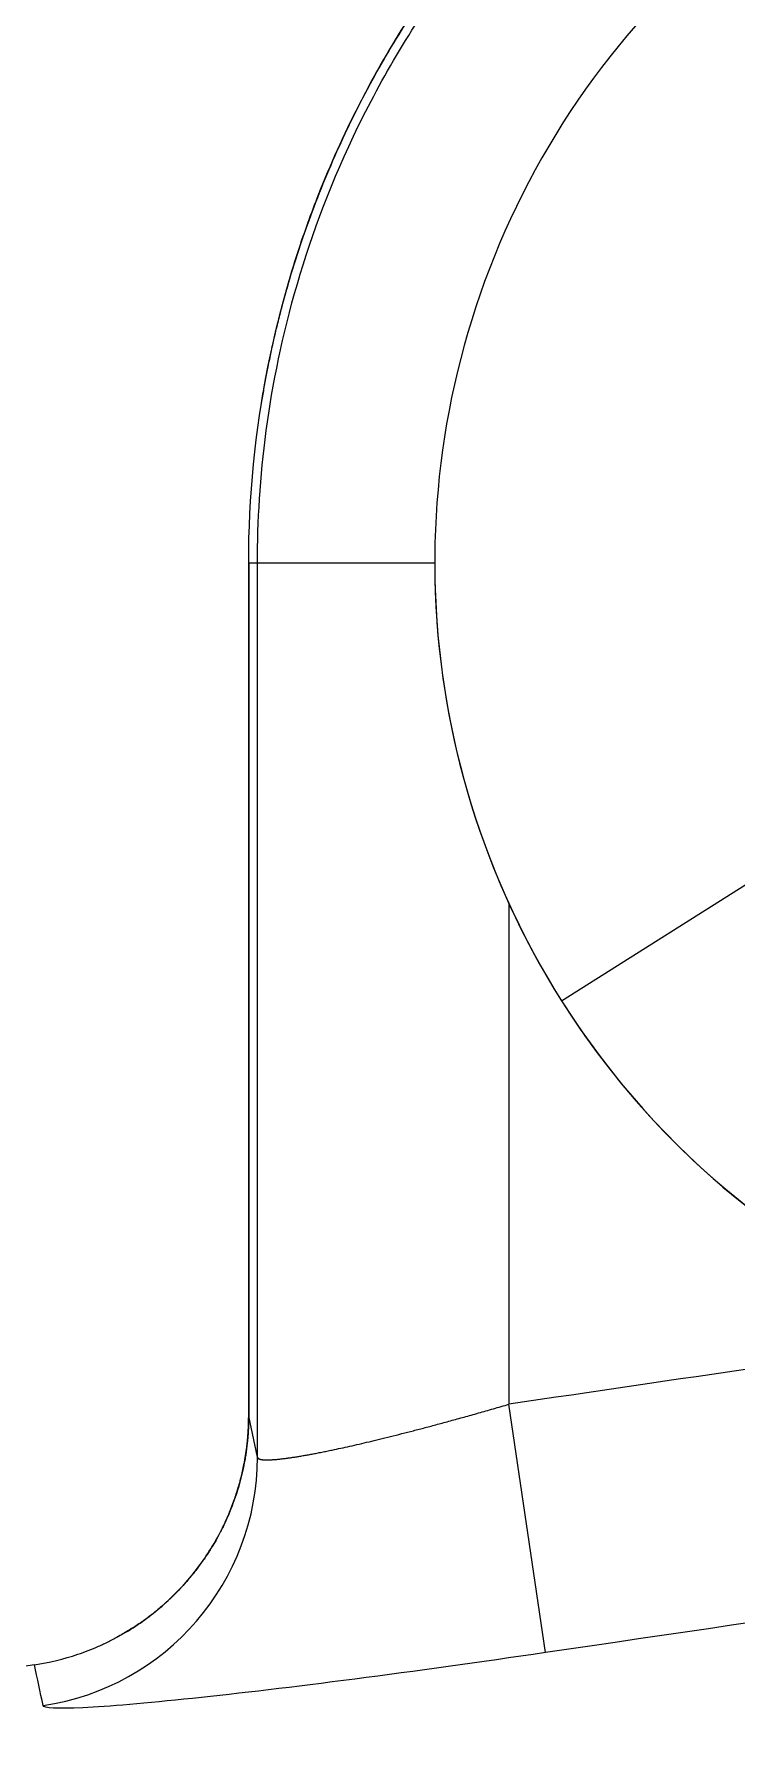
# Model space of a CAD drawing. Extents: x 8663 to 11443, y -20992 to -18942.
# Drawn here: x 9459.29 to 9462.08, y -19532.81 to -19525.97 of the extents above; entities that cross this region are included whole.
import ezdxf

# ---------------------------------------------------------------- set-up
doc = ezdxf.new("R2010")
doc.units = 0
doc.layers.add('1', color=7, linetype='CONTINUOUS')

msp = doc.modelspace()

# ---------------------------------------------------------------- linework, layer by layer
at = {"layer": '1', "color": 7, "linetype": 'CONTINUOUS'}
for p, q in [((9460.14, -19531.4678), (9460.14, -19528.0737)), ((9460.14, -19528.0737), (9460.175, -19528.0737)), ((9460.175, -19528.0737), (9460.88, -19528.0737)), ((9460.175, -19531.6314), (9460.175, -19528.0737)), ((9460.88, -19528.0737), (9460.88, -19528.0737)), ((9461.3842, -19529.8153), (9462.3471, -19529.2068)), ((9461.1749, -19529.4288), (9461.1749, -19531.4206)), ((9461.3842, -19529.8153), (9461.3842, -19529.8153)), ((9460.175, -19531.6314), (9460.14, -19531.4678)), ((9461.3204, -19532.4089), (9461.1749, -19531.4206))]:
    msp.add_line(p, q, dxfattribs=at)
for start, end in [(32.29229, 212.29229), (212.29229, 32.29229), (179.99916, 212.29229), (212.29229, 359.99916)]:
    msp.add_arc((9464.14, -19528.0737), 3.26, start, end, dxfattribs=at)
msp.add_ellipse((9459.175, -19531.6314), major_axis=(0.9779, 0.2091), ratio=0.99913, start_param=4.649969, end_param=6.072374, dxfattribs=at)
for points, degree, knots in [([(9468.0898, -19527.4378), (9468.0164, -19526.9798), (9467.5313, -19525.8083), (9466.4062, -19524.683), (9464.9361, -19524.0738), (9463.3448, -19524.0736), (9461.8746, -19524.6824), (9460.7492, -19525.8075), (9460.2636, -19526.9796), (9460.1901, -19527.4377)], 2, [0, 0, 0, 0.082636, 0.221755, 0.360873, 0.499991, 0.63911, 0.778228, 0.917346, 1, 1, 1]), ([(9460.1909, -19527.4377), (9460.1986, -19527.3894), (9460.2073, -19527.3413), (9460.2679, -19527.0366), (9460.3443, -19526.7849), (9460.5447, -19526.3011), (9460.6687, -19526.0691), (9460.9596, -19525.6338), (9461.1264, -19525.4304), (9461.4967, -19525.0602), (9461.7, -19524.8933), (9462.1354, -19524.6024), (9462.3674, -19524.4784), (9462.8511, -19524.278), (9463.1029, -19524.2017), (9463.6164, -19524.0995), (9463.8782, -19524.0737), (9464.4018, -19524.0737), (9464.6636, -19524.0995), (9465.1771, -19524.2017), (9465.4288, -19524.278), (9465.9126, -19524.4784), (9466.1446, -19524.6024), (9466.5799, -19524.8933), (9466.7833, -19525.0602), (9467.1535, -19525.4304), (9467.3204, -19525.6338), (9467.6113, -19526.0691), (9467.7353, -19526.3011), (9467.9357, -19526.7849), (9468.0121, -19527.0366), (9468.0727, -19527.3413), (9468.0813, -19527.3894), (9468.0891, -19527.4377)], 3, [0, 0, 0, 0, 0.012993, 0.012993, 0.082565, 0.082565, 0.152138, 0.152138, 0.22171, 0.22171, 0.291283, 0.291283, 0.360855, 0.360855, 0.430428, 0.430428, 0.5, 0.5, 0.569572, 0.569572, 0.639145, 0.639145, 0.708717, 0.708717, 0.77829, 0.77829, 0.847862, 0.847862, 0.917435, 0.917435, 0.987007, 0.987007, 1, 1, 1, 1]), ([(9460.175, -19528.0737), (9460.175, -19527.7441), (9460.2151, -19527.3695), (9460.3928, -19526.7605), (9460.4718, -19526.5498), (9460.68, -19526.1227), (9460.8094, -19525.9062), (9461.1266, -19525.4833), (9461.3146, -19525.2769), (9461.7511, -19524.8959), (9461.9997, -19524.7215), (9462.5485, -19524.4288), (9462.8487, -19524.3108), (9463.4793, -19524.1506), (9463.8096, -19524.1087), (9464.4704, -19524.1087), (9464.8007, -19524.1506), (9465.4313, -19524.3108), (9465.7315, -19524.4288), (9466.2803, -19524.7215), (9466.5289, -19524.8959), (9466.9654, -19525.2769), (9467.1534, -19525.4833), (9467.4706, -19525.9062), (9467.5999, -19526.1227), (9467.8082, -19526.5498), (9467.8872, -19526.7605), (9468.0648, -19527.3695), (9468.105, -19527.7441), (9468.105, -19528.0737)], 3, [0, 0, 0, 0, 0.125, 0.125, 0.1875, 0.1875, 0.25, 0.25, 0.3125, 0.3125, 0.375, 0.375, 0.4375, 0.4375, 0.5, 0.5, 0.5625, 0.5625, 0.625, 0.625, 0.6875, 0.6875, 0.75, 0.75, 0.8125, 0.8125, 0.875, 0.875, 1, 1, 1, 1]), ([(9460.14, -19528.0737), (9460.14, -19527.8095), (9460.1656, -19527.5496), (9460.242, -19527.1663), (9460.2738, -19527.0396), (9460.3213, -19526.8825), (9460.3313, -19526.8512), (9460.3519, -19526.7887), (9460.3626, -19526.7574), (9460.396, -19526.6642), (9460.4196, -19526.6029), (9460.4949, -19526.4213), (9460.6066, -19526.1854), (9460.7405, -19525.9617), (9460.8493, -19525.7987), (9460.887, -19525.7451), (9460.9457, -19525.666), (9460.9656, -19525.6398), (9461.0061, -19525.5878), (9461.0268, -19525.562), (9461.1313, -19525.4346), (9461.2193, -19525.3376), (9461.3215, -19525.2354), (9461.3315, -19525.2255), (9461.3415, -19525.2157)], 3, [0, 0, 0, 0, 0.246685, 0.246685, 0.370028, 0.370028, 0.400863, 0.400863, 0.431699, 0.431699, 0.49337, 0.49337, 0.616713, 0.740056, 0.740056, 0.801727, 0.801727, 0.832563, 0.832563, 0.863398, 0.863398, 0.986741, 0.986741, 1, 1, 1, 1]), ([(9459.2878, -19532.4574), (9459.347, -19532.4485), (9459.4045, -19532.4346), (9459.4883, -19532.4062), (9459.5158, -19532.3955), (9459.5565, -19532.3776), (9459.57, -19532.3713), (9459.5967, -19532.3581), (9459.6099, -19532.3512), (9459.6752, -19532.3152), (9459.7242, -19532.2821), (9459.7929, -19532.2263), (9459.815, -19532.2067), (9459.8576, -19532.1653), (9459.8782, -19532.1435), (9459.9364, -19532.0759), (9459.9708, -19532.0279), (9460.0159, -19531.9516), (9460.0298, -19531.9255), (9460.049, -19531.8852), (9460.0551, -19531.8716), (9460.0668, -19531.8441), (9460.0722, -19531.8302), (9460.0981, -19531.7607), (9460.1136, -19531.7038), (9460.1293, -19531.6165), (9460.1333, -19531.5871), (9460.1387, -19531.5277), (9460.14, -19531.4977), (9460.14, -19531.4678)], 3, [0, 0, 0, 0, 0.125, 0.125, 0.1875, 0.1875, 0.21875, 0.21875, 0.25, 0.25, 0.375, 0.375, 0.4375, 0.4375, 0.5, 0.5, 0.625, 0.625, 0.6875, 0.6875, 0.71875, 0.71875, 0.75, 0.75, 0.875, 0.875, 0.9375, 0.9375, 1, 1, 1, 1]), ([(9460.14, -19531.4683), (9460.14, -19531.6478), (9460.0151, -19531.9845), (9459.8975, -19532.1211), (9459.7813, -19532.2562), (9459.6195, -19532.3456), (9459.6159, -19532.3475)], 2, [0, 0, 0, 0.330825, 0.661649, 0.661649, 0.992474, 1, 1, 1]), ([(9459.6509, -19532.328), (9459.6548, -19532.3256), (9459.663, -19532.3207), (9459.6753, -19532.313), (9459.6879, -19532.3049), (9459.7003, -19532.2966), (9459.7126, -19532.2882), (9459.7247, -19532.2797), (9459.7366, -19532.2709), (9459.7483, -19532.2621), (9459.7598, -19532.2531), (9459.7712, -19532.244), (9459.7824, -19532.2348), (9459.7933, -19532.2254), (9459.8041, -19532.216), (9459.8147, -19532.2064), (9459.8251, -19532.1968), (9459.8354, -19532.187), (9459.8454, -19532.1772), (9459.8552, -19532.1673), (9459.8648, -19532.1573), (9459.8743, -19532.1472), (9459.8835, -19532.1371), (9459.8926, -19532.1269), (9459.9014, -19532.1166), (9459.9101, -19532.1063), (9459.9185, -19532.096), (9459.9268, -19532.0856), (9459.9348, -19532.0752), (9459.9427, -19532.0647), (9459.9504, -19532.0542), (9459.9579, -19532.0437), (9459.9652, -19532.0332), (9459.9723, -19532.0227), (9459.9792, -19532.0122), (9459.9859, -19532.0016), (9459.9925, -19531.9911), (9459.9989, -19531.9805), (9460.0051, -19531.97), (9460.0111, -19531.9595), (9460.0169, -19531.949), (9460.0226, -19531.9385), (9460.0281, -19531.9281), (9460.0334, -19531.9177), (9460.0385, -19531.9073), (9460.0435, -19531.8969), (9460.0483, -19531.8866), (9460.053, -19531.8763), (9460.0575, -19531.8661), (9460.0619, -19531.8559), (9460.066, -19531.8457), (9460.0701, -19531.8357), (9460.074, -19531.8256), (9460.0778, -19531.8157), (9460.0814, -19531.8057), (9460.0848, -19531.7959), (9460.0882, -19531.7861), (9460.0914, -19531.7764), (9460.0944, -19531.7667), (9460.0974, -19531.7571), (9460.1002, -19531.7476), (9460.1029, -19531.7382), (9460.1055, -19531.7288), (9460.1079, -19531.7195), (9460.1103, -19531.7103), (9460.1125, -19531.7012), (9460.1146, -19531.6922), (9460.1166, -19531.6832), (9460.1186, -19531.6743), (9460.1204, -19531.6655), (9460.1221, -19531.6568), (9460.1237, -19531.6482), (9460.1252, -19531.6396), (9460.1266, -19531.6312), (9460.128, -19531.6228), (9460.1293, -19531.6145), (9460.1304, -19531.6064), (9460.1315, -19531.5983), (9460.1325, -19531.5903), (9460.1335, -19531.5824), (9460.1343, -19531.5745), (9460.1351, -19531.5668), (9460.1359, -19531.5592), (9460.1365, -19531.5516), (9460.1371, -19531.5442), (9460.1376, -19531.5368), (9460.1381, -19531.5296), (9460.1385, -19531.5224), (9460.1389, -19531.5153), (9460.1392, -19531.5083), (9460.1394, -19531.5014), (9460.1396, -19531.4946), (9460.1398, -19531.4879), (9460.1399, -19531.4813), (9460.14, -19531.4748), (9460.14, -19531.4705), (9460.14, -19531.4683)], 3, [0, 0, 0, 0, 0.013114, 0.027648, 0.042131, 0.056561, 0.070936, 0.085255, 0.099515, 0.113714, 0.12785, 0.141922, 0.155928, 0.169866, 0.183735, 0.197532, 0.211256, 0.224905, 0.238479, 0.251975, 0.265392, 0.278729, 0.291984, 0.305156, 0.318244, 0.331247, 0.344163, 0.356991, 0.369731, 0.382381, 0.39494, 0.407407, 0.419782, 0.432064, 0.444251, 0.456344, 0.468341, 0.480241, 0.492045, 0.503751, 0.51536, 0.52687, 0.53828, 0.549592, 0.560804, 0.571915, 0.582926, 0.593837, 0.604646, 0.615354, 0.625961, 0.636466, 0.64687, 0.657172, 0.667372, 0.67747, 0.687466, 0.697361, 0.707154, 0.716845, 0.726434, 0.735922, 0.745309, 0.754594, 0.763778, 0.772862, 0.781845, 0.790727, 0.799509, 0.808191, 0.816774, 0.825257, 0.833641, 0.841927, 0.850114, 0.858203, 0.866195, 0.874089, 0.881886, 0.889586, 0.897191, 0.904699, 0.912112, 0.919431, 0.926654, 0.933784, 0.94082, 0.947763, 0.954612, 0.96137, 0.968035, 0.974609, 0.981093, 0.987485, 0.993787, 1, 1, 1, 1]), ([(9460.175, -19531.6314), (9460.175, -19531.6318), (9460.1752, -19531.6326), (9460.1756, -19531.6336), (9460.1763, -19531.6347), (9460.1771, -19531.6356), (9460.1782, -19531.6365), (9460.1795, -19531.6373), (9460.181, -19531.6381), (9460.1827, -19531.6388), (9460.1846, -19531.6394), (9460.1867, -19531.64), (9460.1891, -19531.6405), (9460.1917, -19531.6409), (9460.1944, -19531.6413), (9460.1974, -19531.6416), (9460.2006, -19531.6418), (9460.204, -19531.642), (9460.2076, -19531.6421), (9460.2115, -19531.6422), (9460.2155, -19531.6421), (9460.2197, -19531.6421), (9460.2242, -19531.6419), (9460.2289, -19531.6417), (9460.2337, -19531.6414), (9460.2388, -19531.6411), (9460.2441, -19531.6407), (9460.2496, -19531.6402), (9460.2553, -19531.6397), (9460.2612, -19531.6391), (9460.2674, -19531.6384), (9460.2737, -19531.6376), (9460.2802, -19531.6369), (9460.2869, -19531.636), (9460.2938, -19531.6351), (9460.301, -19531.6341), (9460.3083, -19531.633), (9460.3158, -19531.6319), (9460.3235, -19531.6307), (9460.3314, -19531.6294), (9460.3395, -19531.6281), (9460.3478, -19531.6267), (9460.3563, -19531.6253), (9460.365, -19531.6238), (9460.3738, -19531.6222), (9460.3829, -19531.6206), (9460.3921, -19531.6189), (9460.4015, -19531.6171), (9460.4111, -19531.6152), (9460.4209, -19531.6133), (9460.4308, -19531.6114), (9460.441, -19531.6093), (9460.4513, -19531.6072), (9460.4617, -19531.6051), (9460.4909, -19531.599), (9460.5417, -19531.5879), (9460.619, -19531.57), (9460.7038, -19531.5493), (9460.7716, -19531.5321), (9460.8183, -19531.5199), (9460.8418, -19531.5137), (9460.8661, -19531.5073), (9460.8909, -19531.5006), (9460.9165, -19531.4937), (9460.9428, -19531.4865), (9460.9697, -19531.4791), (9460.9972, -19531.4715), (9461.0254, -19531.4636), (9461.0542, -19531.4555), (9461.0836, -19531.4471), (9461.1135, -19531.4385), (9461.1441, -19531.4296), (9461.1646, -19531.4236), (9461.1749, -19531.4206)], 3, [0, 0, 0, 0, 0.009165, 0.018335, 0.027508, 0.036685, 0.045867, 0.055053, 0.064244, 0.07344, 0.082641, 0.091847, 0.101058, 0.110276, 0.119499, 0.128728, 0.137963, 0.147204, 0.156453, 0.165707, 0.174969, 0.184238, 0.193514, 0.202798, 0.212089, 0.221388, 0.230695, 0.24001, 0.249333, 0.258665, 0.268006, 0.277356, 0.286714, 0.296082, 0.305459, 0.314846, 0.324243, 0.333649, 0.343066, 0.352493, 0.36193, 0.371378, 0.380837, 0.390307, 0.399787, 0.409279, 0.418783, 0.428298, 0.437825, 0.447364, 0.456915, 0.466478, 0.476054, 0.485642, 0.495244, 0.554873, 0.616461, 0.680037, 0.74563, 0.761571, 0.777853, 0.794478, 0.811445, 0.828754, 0.846407, 0.864402, 0.882742, 0.901424, 0.920451, 0.939822, 0.959537, 0.979596, 1, 1, 1, 1]), ([(9461.3204, -19532.4089), (9461.0579, -19532.4476), (9460.8051, -19532.4826), (9460.319, -19532.5457), (9460.1046, -19532.5712), (9459.7289, -19532.6108), (9459.5836, -19532.6232), (9459.3775, -19532.6332), (9459.3248, -19532.6304), (9459.3225, -19532.6196)], 3, [0, 0, 0, 0, 0.25, 0.25, 0.5, 0.5, 0.75, 0.75, 1, 1, 1, 1]), ([(9459.2878, -19532.4574), (9447.807, -19534.171), (9435.1583, -19536.2846), (9422.5552, -19538.6406), (9421.3632, -19538.8657)], 3, [0, 0, 0, 0, 0.905388, 1, 1, 1, 1])]:
    msp.add_open_spline(points, degree=degree, knots=knots, dxfattribs=at)
for points, degree in [([(9460.14, -19528.0737), (9460.14, -19531.4683)], 1), ([(9460.14, -19531.4683), (9460.14, -19528.0737)], 1), ([(9463.1617, -19531.1301), (9462.4993, -19531.2263), (9461.8371, -19531.3231), (9461.1749, -19531.4206)], 3), ([(9467.2446, -19531.555), (9465.2691, -19531.8337), (9463.2943, -19532.1184), (9461.3204, -19532.4089)], 3), ([(9459.3225, -19532.6196), (9459.3109, -19532.5655), (9459.2994, -19532.5114), (9459.2878, -19532.4574)], 3)]:
    msp.add_open_spline(points, degree=degree, dxfattribs=at)

doc.saveas('drawing.dxf')
